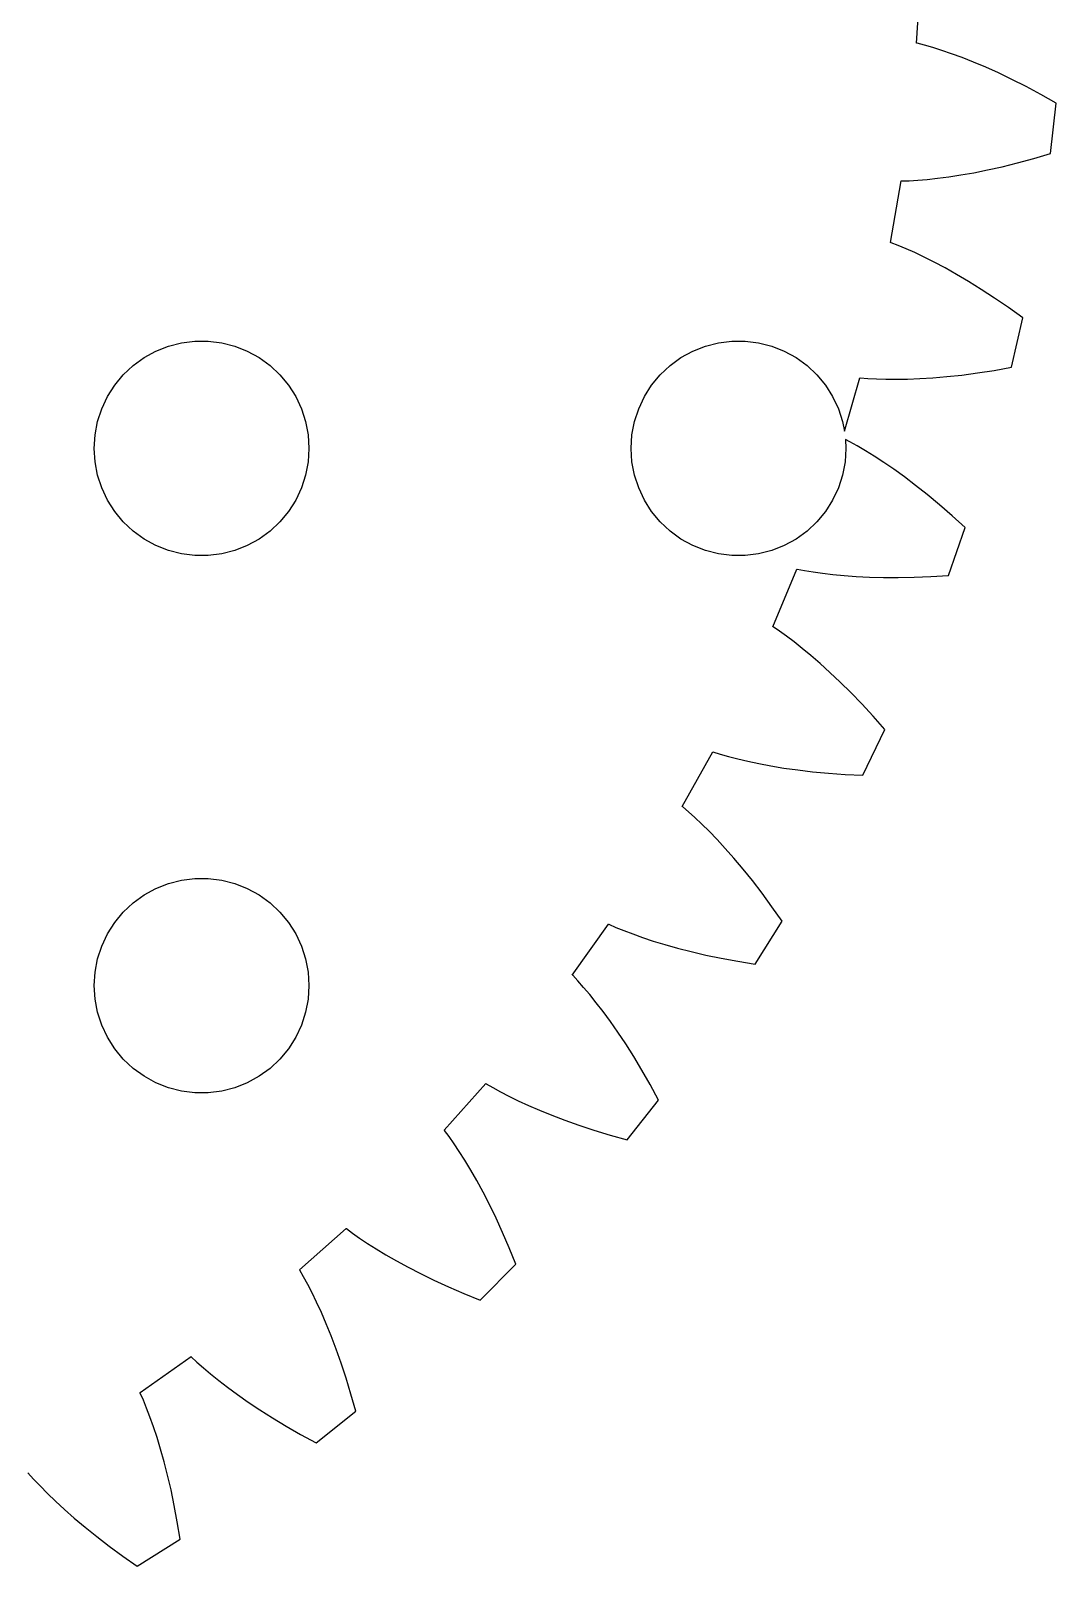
# Model space of a CAD drawing. Header units: metres. Extents: x -54 to 54, y 56 to 164.
# Drawn here: x 25.23 to 53.88, y 63.78 to 106.66 of the extents above; entities that cross this region are included whole.
import ezdxf

# ---------------------------------------------------------------- set-up
doc = ezdxf.new("R2010")
doc.units = ezdxf.units.M

msp = doc.modelspace()

# ---------------------------------------------------------------- linework, layer by layer
for p, q in [((49.9756, 106.319), (50.0776, 108.062)), ((49.9895, 106.318), (49.9756, 106.319)), ((50.1962, 106.262), (49.9895, 106.318)), ((50.4259, 106.195), (50.1962, 106.262)), ((50.6782, 106.114), (50.4259, 106.195)), ((50.9527, 106.02), (50.6782, 106.114)), ((51.2488, 105.911), (50.9527, 106.02)), ((51.5659, 105.785), (51.2488, 105.911)), ((51.9036, 105.643), (51.5659, 105.785)), ((52.2611, 105.482), (51.9036, 105.643)), ((52.6378, 105.303), (52.2611, 105.482)), ((53.0331, 105.104), (52.6378, 105.303)), ((53.4461, 104.884), (53.0331, 105.104)), ((53.8762, 104.642), (53.4461, 104.884)), ((53.7177, 103.236), (53.8762, 104.642)), ((52.3632, 102.866), (52.7929, 102.973)), ((52.7929, 102.973), (53.2446, 103.095)), ((53.2446, 103.095), (53.7177, 103.236)), ((49.7694, 102.474), (50.0084, 102.489)), ((50.0084, 102.489), (50.2723, 102.511)), ((50.2723, 102.511), (50.5608, 102.542)), ((50.5608, 102.542), (50.8738, 102.583)), ((50.8738, 102.583), (51.2109, 102.635)), ((51.2109, 102.635), (51.5718, 102.698)), ((51.5718, 102.698), (51.9561, 102.775)), ((51.9561, 102.775), (52.3632, 102.866)), ((49.2491, 100.746), (49.5458, 102.468)), ((49.5458, 102.468), (49.5556, 102.466)), ((49.5556, 102.466), (49.7694, 102.474)), ((49.2629, 100.744), (49.2491, 100.746)), ((49.4621, 100.665), (49.2629, 100.744)), ((49.6828, 100.573), (49.4621, 100.665)), ((49.9245, 100.465), (49.6828, 100.573)), ((50.1867, 100.34), (49.9245, 100.465)), ((50.4687, 100.198), (50.1867, 100.34)), ((50.7698, 100.038), (50.4687, 100.198)), ((51.0894, 99.8589), (50.7698, 100.038)), ((51.4267, 99.6595), (51.0894, 99.8589)), ((51.7809, 99.4391), (51.4267, 99.6595)), ((52.1514, 99.1967), (51.7809, 99.4391)), ((52.5372, 98.9316), (52.1514, 99.1967)), ((52.9374, 98.643), (52.5372, 98.9316)), ((52.6226, 97.2636), (52.9374, 98.643)), ((28.7227, 97.7145), (29.0729, 97.8532)), ((29.0729, 97.8532), (29.4379, 97.9469)), ((29.4379, 97.9469), (29.8116, 97.9941)), ((29.8116, 97.9941), (30.1884, 97.9941)), ((30.1884, 97.9941), (30.5621, 97.9469)), ((30.5621, 97.9469), (30.927, 97.8532)), ((30.927, 97.8532), (31.2773, 97.7145)), ((43.7227, 97.7145), (44.0729, 97.8532)), ((44.0729, 97.8532), (44.4379, 97.9469)), ((44.4379, 97.9469), (44.8116, 97.9941)), ((44.8116, 97.9941), (45.1884, 97.9941)), ((45.1884, 97.9941), (45.5621, 97.9469)), ((45.5621, 97.9469), (45.927, 97.8532)), ((45.927, 97.8532), (46.2773, 97.7145)), ((28.0877, 97.3116), (28.3925, 97.533)), ((28.3925, 97.533), (28.7227, 97.7145)), ((31.2773, 97.7145), (31.6075, 97.533)), ((31.6075, 97.533), (31.9123, 97.3116)), ((43.0877, 97.3116), (43.3925, 97.533)), ((43.3925, 97.533), (43.7227, 97.7145)), ((46.2773, 97.7145), (46.6075, 97.533)), ((46.6075, 97.533), (46.9123, 97.3116)), ((27.5729, 96.7634), (27.8131, 97.0536)), ((27.8131, 97.0536), (28.0877, 97.3116)), ((31.9123, 97.3116), (32.1869, 97.0536)), ((32.1869, 97.0536), (32.427, 96.7634)), ((42.5729, 96.7634), (42.8131, 97.0536)), ((42.8131, 97.0536), (43.0877, 97.3116)), ((46.9123, 97.3116), (47.1869, 97.0536)), ((47.1869, 97.0536), (47.427, 96.7634)), ((47.9573, 95.4759), (48.3909, 96.9677)), ((48.3909, 96.9677), (48.4005, 96.9651)), ((48.4005, 96.9651), (48.6139, 96.9494)), ((48.6139, 96.9494), (48.853, 96.9372)), ((48.853, 96.9372), (49.1177, 96.9297)), ((49.1177, 96.9297), (49.4079, 96.9281)), ((49.4079, 96.9281), (49.7235, 96.9335)), ((49.7235, 96.9335), (50.0643, 96.9471)), ((50.0643, 96.9471), (50.43, 96.9699)), ((50.43, 96.9699), (50.8204, 97.0033)), ((50.8204, 97.0033), (51.2352, 97.0482)), ((51.2352, 97.0482), (51.6741, 97.1058)), ((51.6741, 97.1058), (52.1367, 97.1772)), ((52.1367, 97.1772), (52.6226, 97.2636)), ((27.3711, 96.4453), (27.5729, 96.7634)), ((32.427, 96.7634), (32.6289, 96.4453)), ((42.3711, 96.4453), (42.5729, 96.7634)), ((47.427, 96.7634), (47.6289, 96.4453)), ((27.0942, 95.7461), (27.2107, 96.1044)), ((27.2107, 96.1044), (27.3711, 96.4453)), ((32.6289, 96.4453), (32.7893, 96.1044)), ((32.7893, 96.1044), (32.9057, 95.7461)), ((42.0942, 95.7461), (42.2107, 96.1044)), ((42.2107, 96.1044), (42.3711, 96.4453)), ((47.6289, 96.4453), (47.7893, 96.1044)), ((47.7893, 96.1044), (47.9057, 95.7461)), ((27.0237, 95.376), (27.0942, 95.7461)), ((32.9057, 95.7461), (32.9763, 95.376)), ((42.0237, 95.376), (42.0942, 95.7461)), ((47.9057, 95.7461), (47.9573, 95.4759)), ((27, 95), (27.0237, 95.376)), ((32.9763, 95.376), (33, 95)), ((42, 95), (42.0237, 95.376)), ((48.1059, 95.1861), (47.9842, 95.2506)), ((47.9842, 95.2506), (48, 95)), ((27.0237, 94.624), (27, 95)), ((33, 95), (32.9763, 94.624)), ((42.0237, 94.624), (42, 95)), ((48, 95), (47.9763, 94.624)), ((48.3148, 95.0692), (48.1059, 95.1861)), ((48.543, 94.9348), (48.3148, 95.0692)), ((48.7896, 94.7817), (48.543, 94.9348)), ((49.0539, 94.6092), (48.7896, 94.7817)), ((27.0942, 94.2539), (27.0237, 94.624)), ((32.9763, 94.624), (32.9057, 94.2539)), ((42.0942, 94.2539), (42.0237, 94.624)), ((47.9763, 94.624), (47.9057, 94.2539)), ((49.3352, 94.4165), (49.0539, 94.6092)), ((49.6327, 94.2025), (49.3352, 94.4165)), ((27.2107, 93.8956), (27.0942, 94.2539)), ((32.9057, 94.2539), (32.7893, 93.8956)), ((42.2107, 93.8956), (42.0942, 94.2539)), ((47.9057, 94.2539), (47.7893, 93.8956)), ((49.9456, 93.9666), (49.6327, 94.2025)), ((50.2729, 93.7078), (49.9456, 93.9666)), ((27.3711, 93.5547), (27.2107, 93.8956)), ((27.5729, 93.2366), (27.3711, 93.5547)), ((32.6289, 93.5547), (32.427, 93.2366)), ((32.7893, 93.8956), (32.6289, 93.5547)), ((42.3711, 93.5547), (42.2107, 93.8956)), ((42.5729, 93.2366), (42.3711, 93.5547)), ((47.6289, 93.5547), (47.427, 93.2366)), ((47.7893, 93.8956), (47.6289, 93.5547)), ((50.6139, 93.4256), (50.2729, 93.7078)), ((27.8131, 92.9464), (27.5729, 93.2366)), ((32.427, 93.2366), (32.1869, 92.9464)), ((42.8131, 92.9464), (42.5729, 93.2366)), ((47.427, 93.2366), (47.1869, 92.9464)), ((50.9676, 93.1189), (50.6139, 93.4256)), ((51.333, 92.7873), (50.9676, 93.1189)), ((28.0877, 92.6885), (27.8131, 92.9464)), ((28.3925, 92.467), (28.0877, 92.6885)), ((31.9123, 92.6885), (31.6075, 92.467)), ((32.1869, 92.9464), (31.9123, 92.6885)), ((43.0877, 92.6885), (42.8131, 92.9464)), ((43.3925, 92.467), (43.0877, 92.6885)), ((46.9123, 92.6885), (46.6075, 92.467)), ((47.1869, 92.9464), (46.9123, 92.6885)), ((50.8657, 91.4518), (51.333, 92.7873)), ((28.7227, 92.2855), (28.3925, 92.467)), ((29.0729, 92.1468), (28.7227, 92.2855)), ((31.2773, 92.2855), (30.927, 92.1468)), ((31.6075, 92.467), (31.2773, 92.2855)), ((43.7227, 92.2855), (43.3925, 92.467)), ((44.0729, 92.1468), (43.7227, 92.2855)), ((46.2773, 92.2855), (45.927, 92.1468)), ((46.6075, 92.467), (46.2773, 92.2855)), ((29.4379, 92.0531), (29.0729, 92.1468)), ((29.8116, 92.0059), (29.4379, 92.0531)), ((30.1884, 92.0059), (29.8116, 92.0059)), ((30.5621, 92.0531), (30.1884, 92.0059)), ((30.927, 92.1468), (30.5621, 92.0531)), ((44.4379, 92.0531), (44.0729, 92.1468)), ((44.8116, 92.0059), (44.4379, 92.0531)), ((45.1884, 92.0059), (44.8116, 92.0059)), ((45.5621, 92.0531), (45.1884, 92.0059)), ((45.927, 92.1468), (45.5621, 92.0531)), ((45.9553, 90.0195), (46.6275, 91.6316)), ((46.6275, 91.6316), (46.6367, 91.6279)), ((46.6367, 91.6279), (46.847, 91.5884)), ((46.847, 91.5884), (47.0833, 91.5495)), ((47.0833, 91.5495), (47.3455, 91.5125)), ((47.3455, 91.5125), (47.6337, 91.4783)), ((47.6337, 91.4783), (47.9479, 91.4484)), ((47.9479, 91.4484), (48.288, 91.4237)), ((48.288, 91.4237), (48.654, 91.4055)), ((48.654, 91.4055), (49.0457, 91.3949)), ((49.0457, 91.3949), (49.463, 91.3931)), ((49.463, 91.3931), (49.9055, 91.4012)), ((49.9055, 91.4012), (50.3732, 91.4204)), ((50.3732, 91.4204), (50.8657, 91.4518)), ((45.9681, 90.0139), (45.9553, 90.0195)), ((46.1448, 89.8931), (45.9681, 90.0139)), ((46.3393, 89.7536), (46.1448, 89.8931)), ((46.551, 89.5944), (46.3393, 89.7536)), ((46.7789, 89.4147), (46.551, 89.5944)), ((47.0222, 89.2137), (46.7789, 89.4147)), ((47.2802, 88.9907), (47.0222, 89.2137)), ((47.5519, 88.7448), (47.2802, 88.9907)), ((47.8363, 88.4753), (47.5519, 88.7448)), ((48.1327, 88.1815), (47.8363, 88.4753)), ((48.4399, 87.8628), (48.1327, 88.1815)), ((48.757, 87.5185), (48.4399, 87.8628)), ((49.083, 87.1481), (48.757, 87.5185)), ((48.4691, 85.8733), (49.083, 87.1481)), ((43.4292, 84.9998), (44.2777, 86.5264)), ((44.2777, 86.5264), (44.2864, 86.5218)), ((44.2864, 86.5218), (44.491, 86.459)), ((44.491, 86.459), (44.7214, 86.3939)), ((44.7214, 86.3939), (44.9778, 86.3277)), ((44.9778, 86.3277), (45.2604, 86.2615)), ((45.2604, 86.2615), (45.5693, 86.1966)), ((45.5693, 86.1966), (45.9045, 86.134)), ((45.9045, 86.134), (46.2661, 86.0749)), ((46.2661, 86.0749), (46.6542, 86.0205)), ((46.6542, 86.0205), (47.0686, 85.972)), ((47.0686, 85.972), (47.5093, 85.9305)), ((47.5093, 85.9305), (47.9762, 85.8972)), ((47.9762, 85.8972), (48.4691, 85.8733)), ((43.4414, 84.9928), (43.4292, 84.9998)), ((43.6034, 84.853), (43.4414, 84.9928)), ((43.7811, 84.6925), (43.6034, 84.853)), ((43.9736, 84.5106), (43.7811, 84.6925)), ((44.1799, 84.3066), (43.9736, 84.5106)), ((44.3992, 84.0796), (44.1799, 84.3066)), ((44.6306, 83.8291), (44.3992, 84.0796)), ((44.873, 83.5543), (44.6306, 83.8291)), ((45.1255, 83.2546), (44.873, 83.5543)), ((45.3871, 82.9295), (45.1255, 83.2546)), ((28.7227, 82.7145), (29.0729, 82.8532)), ((29.0729, 82.8532), (29.4379, 82.9469)), ((29.4379, 82.9469), (29.8116, 82.9941)), ((29.8116, 82.9941), (30.1884, 82.9941)), ((30.1884, 82.9941), (30.5621, 82.9469)), ((30.5621, 82.9469), (30.927, 82.8532)), ((30.927, 82.8532), (31.2773, 82.7145)), ((45.6567, 82.5785), (45.3871, 82.9295)), ((28.0877, 82.3116), (28.3925, 82.533)), ((28.3925, 82.533), (28.7227, 82.7145)), ((31.2773, 82.7145), (31.6075, 82.533)), ((31.6075, 82.533), (31.9123, 82.3116)), ((45.9333, 82.2008), (45.6567, 82.5785)), ((27.5729, 81.7634), (27.8131, 82.0536)), ((27.8131, 82.0536), (28.0877, 82.3116)), ((31.9123, 82.3116), (32.1869, 82.0536)), ((32.1869, 82.0536), (32.427, 81.7634)), ((46.2158, 81.7962), (45.9333, 82.2008)), ((27.3711, 81.4453), (27.5729, 81.7634)), ((32.427, 81.7634), (32.6289, 81.4453)), ((40.357, 80.2944), (41.3711, 81.7165)), ((41.3711, 81.7165), (41.3792, 81.7109)), ((41.3792, 81.7109), (41.5755, 81.6256)), ((41.5755, 81.6256), (41.7972, 81.5351)), ((41.7972, 81.5351), (42.0445, 81.4406)), ((45.463, 80.5982), (46.2158, 81.7962)), ((27.0942, 80.7461), (27.2107, 81.1044)), ((27.2107, 81.1044), (27.3711, 81.4453)), ((32.6289, 81.4453), (32.7893, 81.1044)), ((32.7893, 81.1044), (32.9057, 80.7461)), ((42.0445, 81.4406), (42.3179, 81.3432)), ((42.3179, 81.3432), (42.6176, 81.2441)), ((42.6176, 81.2441), (42.9437, 81.1444)), ((42.9437, 81.1444), (43.2965, 81.0452)), ((43.2965, 81.0452), (43.676, 80.9477)), ((27.0237, 80.376), (27.0942, 80.7461)), ((32.9057, 80.7461), (32.9763, 80.376)), ((43.676, 80.9477), (44.0824, 80.8531)), ((44.0824, 80.8531), (44.5157, 80.7625)), ((44.5157, 80.7625), (44.9759, 80.6771)), ((44.9759, 80.6771), (45.463, 80.5982)), ((27, 80), (27.0237, 80.376)), ((32.9763, 80.376), (33, 80)), ((40.3683, 80.2861), (40.357, 80.2944)), ((40.5137, 80.1291), (40.3683, 80.2861)), ((27.0237, 79.624), (27, 80)), ((33, 80), (32.9763, 79.624)), ((40.6723, 79.9497), (40.5137, 80.1291)), ((40.8432, 79.7474), (40.6723, 79.9497)), ((27.0942, 79.2539), (27.0237, 79.624)), ((32.9763, 79.624), (32.9057, 79.2539)), ((41.0254, 79.5215), (40.8432, 79.7474)), ((41.2179, 79.2714), (41.0254, 79.5215)), ((27.2107, 78.8956), (27.0942, 79.2539)), ((32.9057, 79.2539), (32.7893, 78.8956)), ((41.4198, 78.9966), (41.2179, 79.2714)), ((41.6299, 78.6964), (41.4198, 78.9966)), ((27.3711, 78.5547), (27.2107, 78.8956)), ((27.5729, 78.2366), (27.3711, 78.5547)), ((32.6289, 78.5547), (32.427, 78.2366)), ((32.7893, 78.8956), (32.6289, 78.5547)), ((41.8473, 78.3703), (41.6299, 78.6964)), ((27.8131, 77.9464), (27.5729, 78.2366)), ((32.427, 78.2366), (32.1869, 77.9464)), ((42.0708, 78.018), (41.8473, 78.3703)), ((28.0877, 77.6885), (27.8131, 77.9464)), ((28.3925, 77.467), (28.0877, 77.6885)), ((31.9123, 77.6885), (31.6075, 77.467)), ((32.1869, 77.9464), (31.9123, 77.6885)), ((42.2994, 77.6389), (42.0708, 78.018)), ((42.532, 77.2327), (42.2994, 77.6389)), ((28.7227, 77.2855), (28.3925, 77.467)), ((29.0729, 77.1468), (28.7227, 77.2855)), ((31.2773, 77.2855), (30.927, 77.1468)), ((31.6075, 77.467), (31.2773, 77.2855)), ((36.7773, 75.9627), (37.9442, 77.2623)), ((37.9442, 77.2623), (37.9517, 77.2558)), ((37.9517, 77.2558), (38.1371, 77.149)), ((42.7674, 76.799), (42.532, 77.2327)), ((29.4379, 77.0531), (29.0729, 77.1468)), ((29.8116, 77.0059), (29.4379, 77.0531)), ((30.1884, 77.0059), (29.8116, 77.0059)), ((30.5621, 77.0531), (30.1884, 77.0059)), ((30.927, 77.1468), (30.5621, 77.0531)), ((38.1371, 77.149), (38.3473, 77.0343)), ((38.3473, 77.0343), (38.5825, 76.9127)), ((38.5825, 76.9127), (38.8433, 76.7853)), ((38.8433, 76.7853), (39.13, 76.6533)), ((41.8852, 75.6928), (42.7674, 76.799)), ((39.13, 76.6533), (39.4429, 76.5176)), ((39.4429, 76.5176), (39.7823, 76.3795)), ((39.7823, 76.3795), (40.1485, 76.2402)), ((36.7876, 75.9531), (36.7773, 75.9627)), ((36.9144, 75.7808), (36.7876, 75.9531)), ((40.1485, 76.2402), (40.5418, 76.1007)), ((40.5418, 76.1007), (40.9622, 75.9621)), ((40.9622, 75.9621), (41.41, 75.8258)), ((37.052, 75.5848), (36.9144, 75.7808)), ((37.1991, 75.3647), (37.052, 75.5848)), ((41.41, 75.8258), (41.8852, 75.6928)), ((37.3549, 75.1198), (37.1991, 75.3647)), ((37.5182, 74.8497), (37.3549, 75.1198)), ((37.688, 74.554), (37.5182, 74.8497)), ((37.8633, 74.2321), (37.688, 74.554)), ((38.0428, 73.8838), (37.8633, 74.2321)), ((38.2254, 73.5087), (38.0428, 73.8838)), ((38.4101, 73.1064), (38.2254, 73.5087)), ((32.735, 72.0589), (34.0402, 73.2197)), ((34.0402, 73.2197), (34.0469, 73.2124)), ((34.0469, 73.2124), (34.2192, 73.0856)), ((34.2192, 73.0856), (34.4152, 72.948)), ((34.4152, 72.948), (34.6353, 72.8009)), ((38.5958, 72.6767), (38.4101, 73.1064)), ((34.6353, 72.8009), (34.8802, 72.6451)), ((34.8802, 72.6451), (35.1503, 72.4818)), ((35.1503, 72.4818), (35.446, 72.312)), ((38.7811, 72.2194), (38.5958, 72.6767)), ((32.7442, 72.0483), (32.735, 72.0589)), ((32.851, 71.8629), (32.7442, 72.0483)), ((35.446, 72.312), (35.7679, 72.1367)), ((35.7679, 72.1367), (36.1162, 71.9572)), ((37.7806, 71.2189), (38.7811, 72.2194)), ((32.9657, 71.6527), (32.851, 71.8629)), ((33.0873, 71.4175), (32.9657, 71.6527)), ((36.1162, 71.9572), (36.4913, 71.7746)), ((36.4913, 71.7746), (36.8936, 71.5899)), ((33.2147, 71.1567), (33.0873, 71.4175)), ((36.8936, 71.5899), (37.3233, 71.4042)), ((37.3233, 71.4042), (37.7806, 71.2189)), ((33.3467, 70.87), (33.2147, 71.1567)), ((33.4824, 70.5571), (33.3467, 70.87)), ((33.6205, 70.2177), (33.4824, 70.5571)), ((33.7598, 69.8515), (33.6205, 70.2177)), ((28.2811, 68.6323), (29.708, 69.6397)), ((29.708, 69.6397), (29.7139, 69.6317)), ((29.7139, 69.6317), (29.8709, 69.4863)), ((29.8709, 69.4863), (30.0503, 69.3277)), ((33.8993, 69.4582), (33.7598, 69.8515)), ((30.0503, 69.3277), (30.2526, 69.1568)), ((30.2526, 69.1568), (30.4785, 68.9746)), ((34.0379, 69.0378), (33.8993, 69.4582)), ((34.1742, 68.59), (34.0379, 69.0378)), ((28.2891, 68.6208), (28.2811, 68.6323)), ((28.3744, 68.4245), (28.2891, 68.6208)), ((30.4785, 68.9746), (30.7286, 68.7821)), ((30.7286, 68.7821), (31.0034, 68.5802)), ((28.4649, 68.2028), (28.3744, 68.4245)), ((28.5594, 67.9555), (28.4649, 68.2028)), ((31.0034, 68.5802), (31.3036, 68.3701)), ((31.3036, 68.3701), (31.6297, 68.1527)), ((34.3072, 68.1148), (34.1742, 68.59)), ((28.6568, 67.6821), (28.5594, 67.9555)), ((31.6297, 68.1527), (31.982, 67.9292)), ((31.982, 67.9292), (32.3611, 67.7006)), ((33.201, 67.2326), (34.3072, 68.1148)), ((28.7559, 67.3824), (28.6568, 67.6821)), ((28.8556, 67.0563), (28.7559, 67.3824)), ((32.3611, 67.7006), (32.7673, 67.468)), ((32.7673, 67.468), (33.201, 67.2326)), ((28.9548, 66.7035), (28.8556, 67.0563)), ((29.0523, 66.324), (28.9548, 66.7035)), ((25.147, 66.3966), (25.3075, 66.2189)), ((25.3075, 66.2189), (25.4894, 66.0264)), ((29.1469, 65.9176), (29.0523, 66.324)), ((25.4894, 66.0264), (25.6934, 65.8201)), ((25.6934, 65.8201), (25.9204, 65.6008)), ((29.2375, 65.4843), (29.1469, 65.9176)), ((25.9204, 65.6008), (26.1709, 65.3694)), ((26.1709, 65.3694), (26.4457, 65.127)), ((29.3229, 65.0241), (29.2375, 65.4843)), ((26.4457, 65.127), (26.7454, 64.8745)), ((26.7454, 64.8745), (27.0705, 64.6129)), ((29.4018, 64.537), (29.3229, 65.0241)), ((27.0705, 64.6129), (27.4215, 64.3433)), ((27.4215, 64.3433), (27.7992, 64.0667)), ((28.2038, 63.7842), (29.4018, 64.537)), ((27.7992, 64.0667), (28.2038, 63.7842))]:
    msp.add_line(p, q)

doc.saveas('drawing.dxf')
